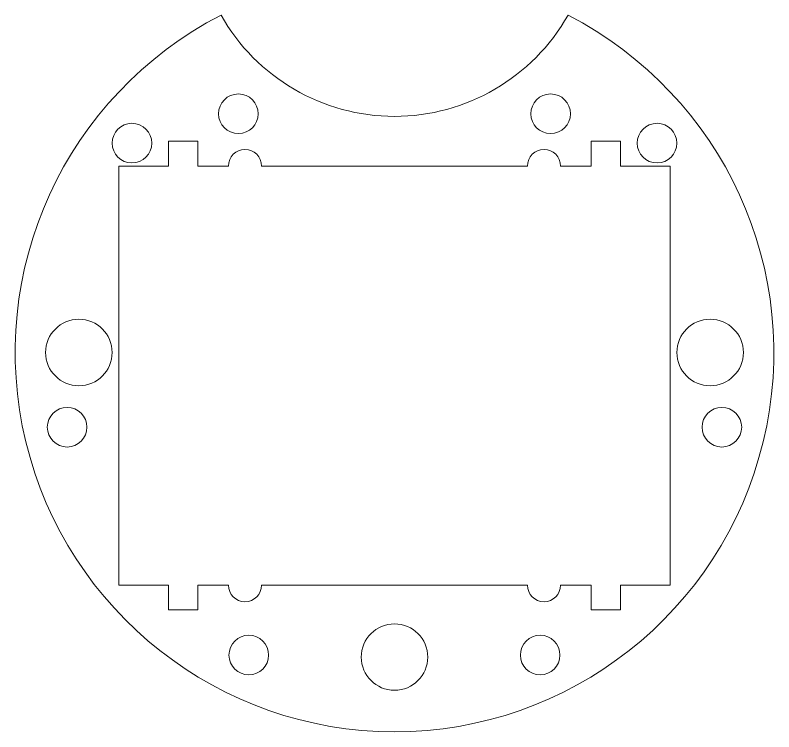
# Model space of a CAD drawing. Header units: inches. Extents: x -0.9 to 14.1, y -1.3 to 4.4.
# Drawn here: x 8.42 to 14.13, y -1.27 to 4.12 of the extents above; entities that cross this region are included whole.
import ezdxf

# ---------------------------------------------------------------- set-up
doc = ezdxf.new("R2010")
doc.units = ezdxf.units.IN
doc.header["$MEASUREMENT"] = 0

msp = doc.modelspace()

# ---------------------------------------------------------------- linework, layer by layer
at = {"color": 1, "lineweight": 5}
for p, q in [((9.5711, 2.9879), (9.5711, 3.1754)), ((9.5711, 3.1754), (9.7911, 3.1754)), ((9.7911, 2.9879), (9.7911, 3.1754)), ((12.7511, 2.9879), (12.7511, 3.1754)), ((12.9711, 3.1754), (12.7511, 3.1754)), ((12.9711, 2.9879), (12.9711, 3.1754)), ((9.1961, 2.9879), (9.1961, -0.1651)), ((9.1961, 2.9879), (9.5711, 2.9879)), ((9.7911, 2.9879), (10.0211, 2.9879)), ((10.2711, 2.9879), (12.2711, 2.9879)), ((12.5211, 2.9879), (12.7511, 2.9879)), ((12.9711, 2.9879), (13.3461, 2.9879)), ((13.3461, 2.9879), (13.3461, -0.1651)), ((9.1961, -0.1651), (9.5711, -0.1651)), ((9.5711, -0.1651), (9.5711, -0.3526)), ((9.7911, -0.1651), (10.0211, -0.1651)), ((9.7911, -0.1651), (9.7911, -0.3526)), ((10.2711, -0.1651), (12.2711, -0.1651)), ((12.5211, -0.1651), (12.7511, -0.1651)), ((12.7511, -0.1651), (12.7511, -0.3526)), ((12.9711, -0.1651), (13.3461, -0.1651)), ((12.9711, -0.1651), (12.9711, -0.3526)), ((9.5711, -0.3526), (9.7911, -0.3526)), ((12.9711, -0.3526), (12.7511, -0.3526))]:
    msp.add_line(p, q, dxfattribs=at)
for centre, radius in [((10.0961, 3.3814), 0.149), ((12.4461, 3.3814), 0.149), ((9.2955, 3.1604), 0.149), ((13.2466, 3.1604), 0.149), ((8.8961, 1.5849), 0.25), ((13.6461, 1.5849), 0.25), ((8.8076, 1.0226), 0.149), ((13.7345, 1.0226), 0.149), ((11.2711, -0.7069), 0.25), ((10.1747, -0.6917), 0.149), ((12.3674, -0.6917), 0.149)]:
    msp.add_circle(centre, radius, dxfattribs=at)
for centre, radius, start, end in [((11.2711, 1.5849), 2.8543, 117.2186, 62.7814), ((11.2711, 4.8618), 1.5, 209.5, 330.5), ((10.1461, 2.9879), 0.125, 0, 180), ((12.3961, 2.9879), 0.125, 0, 180), ((10.1461, -0.1651), 0.125, 180, 0), ((12.3961, -0.1651), 0.125, 180, 0)]:
    msp.add_arc(centre, radius, start, end, dxfattribs=at)

doc.saveas('drawing.dxf')
